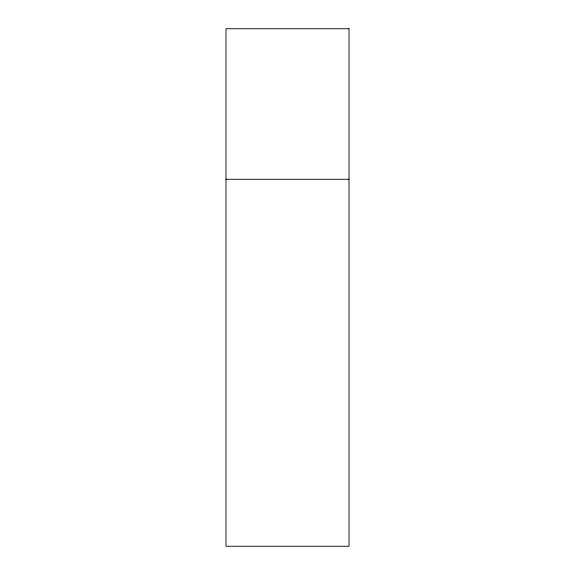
<?xml version="1.0" encoding="UTF-8"?>
<svg xmlns="http://www.w3.org/2000/svg" width="575" height="575" viewBox="0 0 575 575"><rect width="100%" height="100%" fill="white"/><g stroke="black" fill="none" stroke-linecap="round" stroke-linejoin="round"><path stroke-width="0.86" d="M225.982 179.271L349.018 179.271M349.018 28.75L225.982 28.75L225.982 546.25L349.018 546.25L349.018 28.75"/></g></svg>
